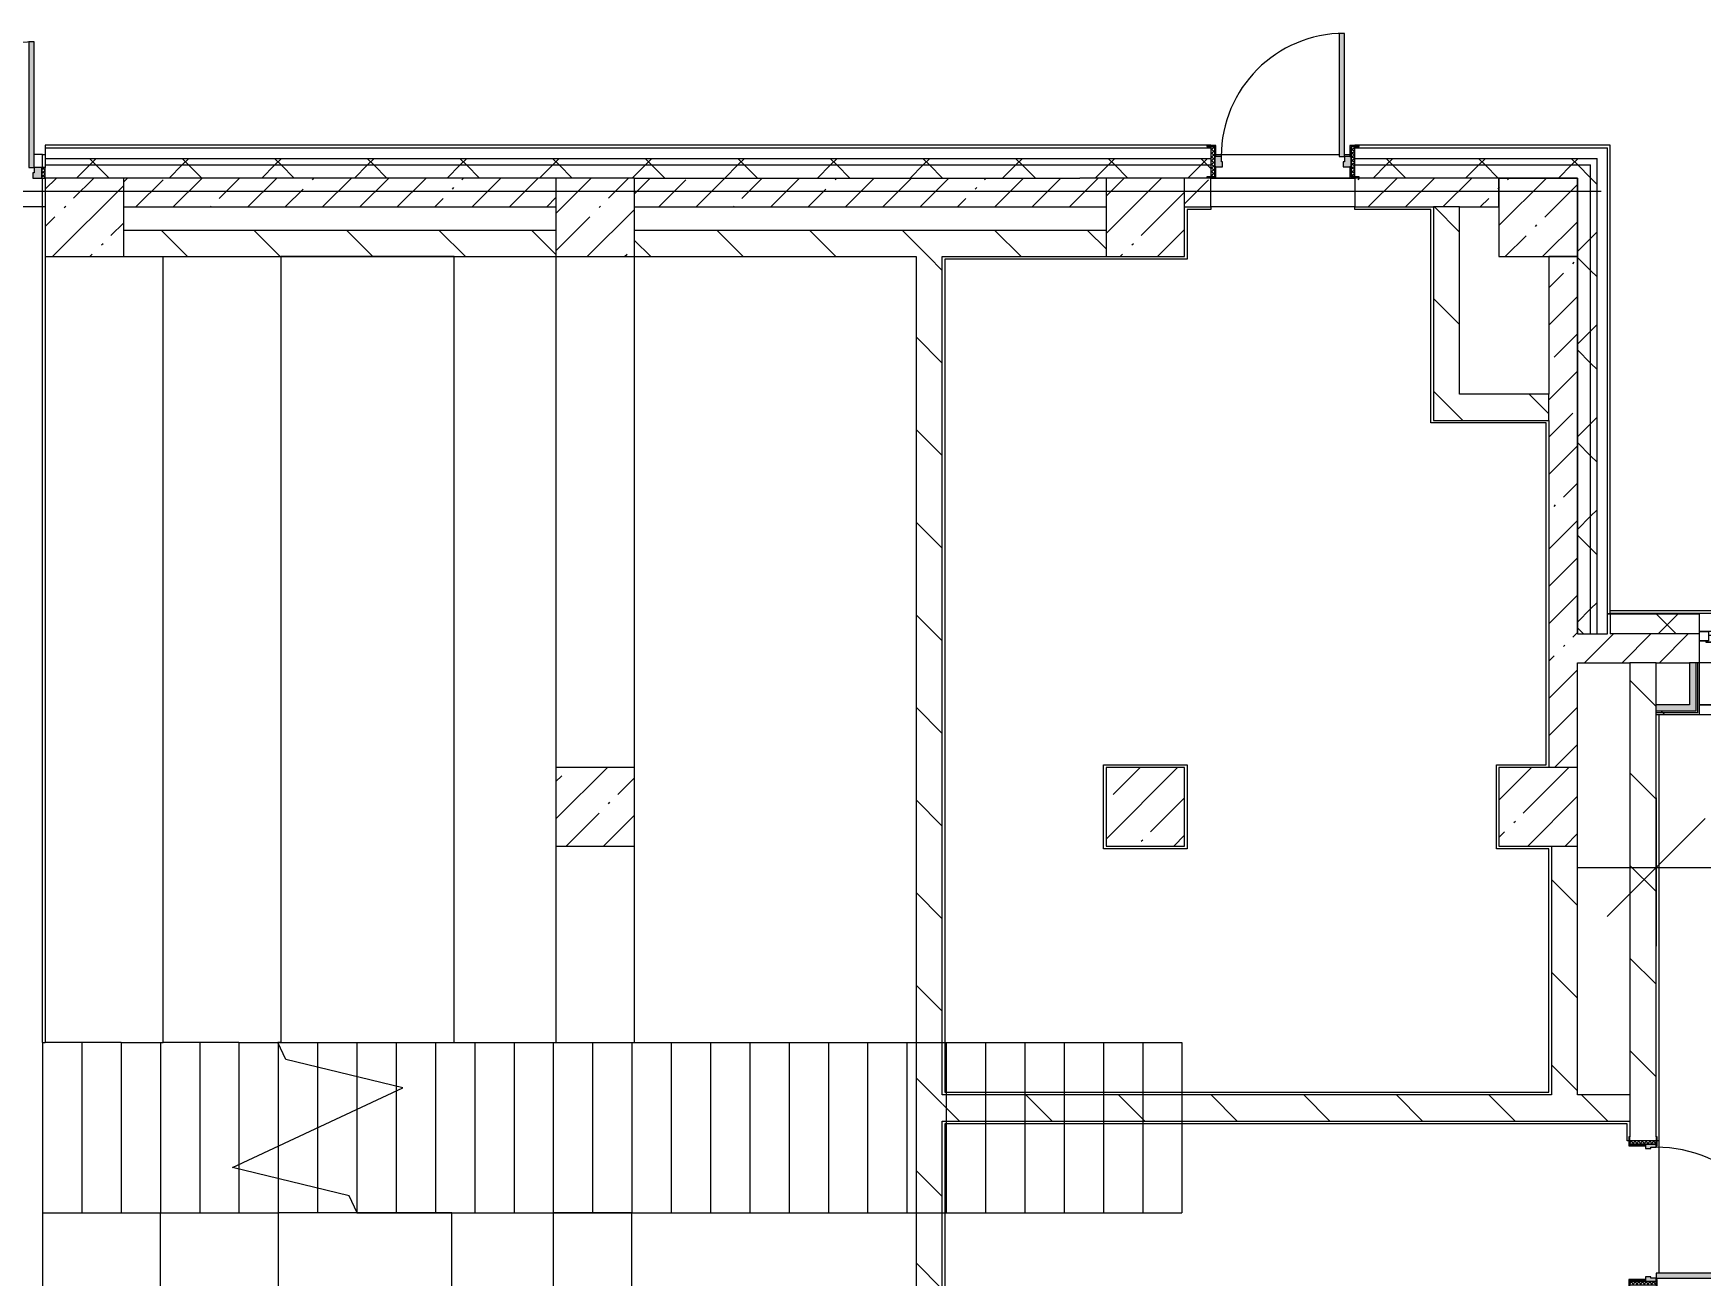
# Model space of a CAD drawing. Header units: millimetres. Extents: x -7229 to 196340, y -8553 to 29000.
# Drawn here: x 21820 to 34550, y 18720 to 28205 of the extents above; entities that cross this region are included whole.
import ezdxf

# ---------------------------------------------------------------- set-up
doc = ezdxf.new("R2010")
doc.units = ezdxf.units.MM
for name, color, linetype, lineweight in [('A-ANNO-DIMS', 7, 'Continuous', 9), ('A-ANNO-DIMS-500', 7, 'Continuous', 9), ('A-GLAZ', 7, 'Continuous', 5), ('A-WALL', 7, 'Continuous', 5), ('A-WALL-1', 7, 'Continuous', 9), ('I-WALL', 7, 'Continuous', 5), ('S-COLS', 7, 'Continuous', 5), ('S-STRS', 7, 'Continuous', 5), ('S-STRS-MBND', 7, 'Continuous', 5), ('Оси', 7, 'Continuous', 9)]:
    doc.layers.add(name, color=color, linetype=linetype, lineweight=lineweight)
for name, color, linetype, lineweight, true_color in [('A-DOOR-3', 7, 'Continuous', 5, 0xe2e2e2), ('A-DOOR-4', 7, 'Continuous', 5, 0xaaaaaa), ('A-DOOR-FRAM-2', 7, 'Continuous', 5, 0xe2e2e2), ('A-DOOR-FRAM-3', 7, 'Continuous', 5, 0xaaaaaa), ('A-FLOR-2', 7, 'Continuous', 5, 0xaaaaaa), ('I-WALL-1', 7, 'Continuous', 5, 0xe7e7e7)]:
    doc.layers.add(name, color=color, linetype=linetype, lineweight=lineweight, true_color=true_color)
doc.styles.add('ISOCPEUR', font='isocpeur.ttf', dxfattribs={"width": 0.9, "height": 1000})
doc.dimstyles.new('ISO-2_0_0_9К_Средний_округл2', dxfattribs={"dimscale": 304.8, "dimtxt": 995.981176, "dimasz": 2.46063, "dimexe": 1.968504, "dimexo": 0, "dimgap": 0, "dimtad": 1, "dimdec": 0, "dimrnd": 10, "dimzin": 0, "dimdsep": 46, "dimtxsty": 'ISOCPEUR', "dimblk1": 'OBLIQUE', "dimblk2": 'OBLIQUE', "dimsah": 1, "dimcen": 0.09, "dimdle": 1.968504, "dimazin": 0, "dimtfac": 1, "dimtdec": 4, "dimtix": 1, "dimtmove": 0, "dimatfit": 3, "dimfxl": 1, "dimtvp": 1, "dimtolj": 1, "dimtzin": 0, "dimarcsym": 2})
pattern_1 = [(45, (0, 0), (-285.123, 285.123), []), (45, (285.12, 0), (-285.123, 285.123), [504.031, -100.806, 16.764, -84.042])]
pattern_2 = [(135, (0, 0), (-353.5534, -353.5534), [])]
pattern_3 = [(45, (0, 0), (-353.5534, 353.5534), []), (135, (0, 0), (-353.5534, -353.5534), [])]
pattern_4 = [(45, (0, 0), (-530.33, 530.33), []), (135, (0, 0), (-530.33, -530.33), [])]

# ---------------------------------------------------------------- blocks, each defined once
blk = doc.blocks.new('BSC_Колонна _Прямоугольная - 600х600-V19-1_2_3_птичка зашивка')
at = {"layer": 'S-COLS'}
h = blk.add_hatch(dxfattribs=at)
h.set_pattern_fill('FP_26', color=256, style=0, pattern_type=2)
h.set_pattern_definition([(45, (-26110, -26800), (-285.123, 285.123), []), (45, (-25824.88, -26800), (-285.123, 285.123), [504.031, -100.806, 16.764, -84.042])])
h.paths.add_polyline_path([(257, -300), (300, -300), (300, 300), (-300, 300), (-300, -300)])
for p, q in [((300, 300), (-300, 300)), ((-300, 300), (-300, -300)), ((300, -300), (300, 300)), ((-300, -300), (300, -300))]:
    blk.add_line(p, q, dxfattribs=at)
blk = doc.blocks.new('BSC_Колонна _Прямоугольная - 600х600-V50-1_2_3_птичка зашивка')
at = {"layer": 'S-COLS'}
h = blk.add_hatch(dxfattribs=at)
h.set_pattern_fill('FP_63', color=256, style=0, pattern_type=2)
h.set_pattern_definition([(45, (-30310, -26800), (-285.123, 285.123), []), (45, (-30024.88, -26800), (-285.123, 285.123), [504.031, -100.806, 16.764, -84.042])])
h.paths.add_polyline_path([(300, -300), (300, 300), (-300, 300), (-300, -300)])
for p, q in [((300, 300), (-300, 300)), ((-300, 300), (-300, -300)), ((300, -300), (300, 300)), ((-300, -300), (300, -300))]:
    blk.add_line(p, q, dxfattribs=at)
blk = doc.blocks.new('BSC_Колонна _Прямоугольная - 600х600-V74-1_2_3_птичка зашивка')
at = {"layer": 'S-COLS'}
h = blk.add_hatch(dxfattribs=at)
h.set_pattern_fill('FP_74', color=256, style=0, pattern_type=2)
h.set_pattern_definition([(45, (-22210, -26800), (-285.123, 285.123), []), (45, (-21924.88, -26800), (-285.123, 285.123), [504.031, -100.806, 16.764, -84.042])])
h.paths.add_polyline_path([(-300, -300), (300, -300), (300, 300), (-300, 300), (-300, -145)])
for p, q in [((300, 300), (-300, 300)), ((-300, 300), (-300, -300)), ((300, -300), (300, 300)), ((-300, -300), (300, -300))]:
    blk.add_line(p, q, dxfattribs=at)
blk = doc.blocks.new('120_Окно_СКБ_2Ст - 120_Окно_СКБ_2Ст 3100х2500 _мал_створка слева_-V84-1_2_3_птичка зашивка')
at = {"layer": 'A-GLAZ'}
for p, q in [((-1550, -127), (-1550, -57)), ((-1550, -57), (-1480, -57)), ((1550, -57), (-1550, -57)), ((-1480, -127), (-1550, -127)), ((-1550, -127), (-1500, -127)), ((-1480, -127), (-1500, -127)), ((-1500, -127), (-1500, -137)), ((-1480, -57), (-1480, -127)), ((650, -87), (-1480, -87)), ((-1480, -87), (-1480, -127)), ((-1430, -137), (-1430, -87)), ((-1430, -107), (600, -107)), ((600, -117), (-1430, -117)), ((600, -137), (600, -87)), ((650, -127), (650, -57)), ((650, -57), (720, -57)), ((650, -127), (650, -87)), ((720, -127), (650, -127)), ((670, -127), (650, -127)), ((670, -127), (700, -127)), ((670, -137), (670, -127)), ((720, -127), (700, -127)), ((700, -127), (700, -137)), ((720, -57), (720, -127)), ((1480, -87), (720, -87)), ((720, -87), (720, -127)), ((770, -137), (770, -87)), ((770, -107), (1430, -107)), ((1430, -117), (770, -117)), ((1430, -137), (1430, -87)), ((1480, -127), (1480, -57)), ((1480, -57), (1550, -57)), ((1480, -127), (1480, -87)), ((1550, -127), (1480, -127)), ((1500, -127), (1480, -127)), ((1500, -127), (1550, -127)), ((1500, -137), (1500, -127)), ((1550, -57), (1550, -127)), ((-1500, -137), (670, -137)), ((670, -137), (-1500, -137)), ((700, -137), (1500, -137)), ((1500, -137), (700, -137))]:
    blk.add_line(p, q, dxfattribs=at)
blk = doc.blocks.new('110_Дверь_СКБ_1Ст_Внутренняя1 - Д-4к_п__1100x2100h_Артистические EI30-23988509-1_2_3_птичка зашивка')
at = {"layer": 'A-DOOR-3'}
h = blk.add_hatch(color=256, dxfattribs=at)
h.paths.add_polyline_path([(537.5, 100), (512.5, 100), (512.5, 60), (502.5, 60), (502.5, 20), (537.5, 20)])
h.paths.add_polyline_path([(-477.5, 60), (-487.5, 60), (-487.5, 100), (-512.5, 100), (-512.5, 20), (-477.5, 20), (-477.5, 44)])
at = {"layer": 'A-DOOR-4'}
h = blk.add_hatch(dxfattribs=at)
h.set_pattern_fill('FP_59', color=256, style=0, pattern_type=2)
h.set_pattern_definition([(135, (1751.41, 164.685), (-14.14214, -14.14214), []), (225, (1751.41, 164.685), (14.14214, -14.14214), [])])
h.paths.add_polyline_path([(562.5, 100), (537.5, 100), (537.5, -100), (562.5, -100)])
at = {"layer": 'A-DOOR-FRAM-2'}
for points in [[(512.5, 100), (512.5, 1100), (472.5, 1100), (472.5, 100)], [(-497.5, 100), (-497.5, 108), (-567.5, 108), (-567.5, 100), (-512.5, 100)], [(-497.5, 20), (-512.5, 20), (-512.5, -100), (-497.5, -100), (-497.5, -72.6)], [(592.5, 108), (522.5, 108), (522.5, 100), (592.5, 100)], [(537.5, 20), (522.5, 20), (522.5, -100), (537.5, -100)], [(-497.5, -108), (-497.5, -100), (-567.5, -100), (-567.5, -108), (-512.5, -108)], [(592.5, -108), (592.5, -100), (522.5, -100), (522.5, -108), (562.5, -108)]]:
    blk.add_hatch(color=256, dxfattribs=at).paths.add_polyline_path(points)
at = {"layer": 'A-DOOR-FRAM-3'}
h = blk.add_hatch(dxfattribs=at)
h.set_pattern_fill('FP_60', color=256, style=0, pattern_type=2)
h.set_pattern_definition([(45, (-371.384, 164.685), (-14.1421, 14.1421), []), (135, (-371.384, 164.685), (-14.1421, -14.1421), [])])
h.paths.add_polyline_path([(-512.5, -100), (-512.5, 100), (-537.5, 100), (-537.5, -100)])
at = {"layer": 'A-DOOR-4'}
for p, q in [((512.5, 1100), (472.5, 1100)), ((472.5, 1100), (472.5, 100)), ((512.5, 100), (512.5, 1100)), ((472.5, 100), (512.5, 100))]:
    blk.add_line(p, q, dxfattribs=at)
blk.add_arc((512.5, 100), 1000, 90, 180, dxfattribs=at)
at = {"layer": 'A-DOOR-FRAM-3'}
for p, q in [((-497.5, 108), (-567.5, 108)), ((-567.5, 108), (-567.5, 100)), ((-567.5, 100), (-497.5, 100)), ((-512.5, 100), (-537.5, 100)), ((-537.5, 100), (-537.5, -100)), ((-487.5, 100), (-512.5, 100)), ((-512.5, 100), (-512.5, 20)), ((-512.5, -100), (-512.5, 100)), ((-497.5, 100), (-512.5, 100)), ((-512.5, 100), (-512.5, 99)), ((-512.5, 99), (-497.5, 99)), ((-512.5, 20), (-477.5, 20)), ((-497.5, 20), (-512.5, 20)), ((-512.5, 20), (-512.5, -100)), ((-497.5, 100), (-497.5, 108)), ((-497.5, 99), (-497.5, 100)), ((-497.5, -100), (-497.5, 20)), ((-487.5, 60), (-487.5, 100)), ((-477.5, 60), (-487.5, 60)), ((-477.5, 20), (-477.5, 60)), ((512.5, 60), (502.5, 60)), ((502.5, 60), (502.5, 20)), ((502.5, 20), (537.5, 20)), ((512.5, 100), (512.5, 60)), ((537.5, 100), (512.5, 100)), ((592.5, 108), (522.5, 108)), ((522.5, 108), (522.5, 100)), ((537.5, 100), (522.5, 100)), ((522.5, 100), (522.5, 99)), ((522.5, 100), (592.5, 100)), ((522.5, 99), (537.5, 99)), ((537.5, 20), (522.5, 20)), ((522.5, 20), (522.5, -100)), ((537.5, 20), (537.5, 100)), ((562.5, 100), (537.5, 100)), ((537.5, 100), (537.5, -100)), ((537.5, 99), (537.5, 100)), ((537.5, -100), (537.5, 20)), ((562.5, -100), (562.5, 100)), ((592.5, 100), (592.5, 108)), ((-497.5, -100), (-567.5, -100)), ((-567.5, -100), (-567.5, -108)), ((-567.5, -108), (-497.5, -108)), ((-537.5, -100), (-512.5, -100)), ((-512.5, -100), (-497.5, -100)), ((-497.5, -108), (-497.5, -100)), ((522.5, -100), (537.5, -100)), ((592.5, -100), (522.5, -100)), ((522.5, -100), (522.5, -108)), ((522.5, -108), (592.5, -108)), ((537.5, -100), (562.5, -100)), ((592.5, -108), (592.5, -100))]:
    blk.add_line(p, q, dxfattribs=at)
blk = doc.blocks.new('Перекрытия 3 - Перекрытия 4-20977624-1_2_3_птичка зашивка')
at = {"layer": 'S-STRS'}
for p, q in [((21910, 26500), (21910, 20500)), ((22810, 20500), (22810, 26500)), ((25034, 26500), (23710, 26500)), ((23710, 26500), (23710, 20500)), ((25034, 20500), (25034, 26500)), ((25810, 26500), (25810, 22600)), ((26410, 22600), (26410, 26500)), ((25810, 22000), (25810, 20500)), ((26410, 20500), (26410, 22000)), ((22490, 20500), (21910, 20500)), ((23390, 20500), (22810, 20500)), ((23710, 20500), (23687, 20500)), ((23710, 20500), (25034, 20500)), ((25810, 20500), (26410, 20500))]:
    blk.add_line(p, q, dxfattribs=at)
blk = doc.blocks.new('110_Дверь_СКБ_1Ст_Наружная - ДН-2д_л__ Дверь из подвала ЛК _900 мм в свету_ 3300 фрамуга метал-22954314-1_2_3_птичка зашивка')
at = {"layer": 'A-DOOR-3'}
h = blk.add_hatch(color=256, dxfattribs=at)
h.paths.add_polyline_path([(-492, 30), (-492, 113), (-562, 113), (-562, 105), (-500, 105), (-500, 30)])
h.paths.add_polyline_path([(540, 30), (540, 105), (601, 105), (601, 113), (532, 113), (532, 30)])
h = blk.add_hatch(color=256, dxfattribs=at)
h.paths.add_polyline_path([(540, -50), (540, 30), (489, 30), (489, -10), (480, -10), (480, -50), (489, -50)])
h.paths.add_polyline_path([(-450, -50), (-440, -50), (-440, -10), (-450, -10), (-450, 30), (-500, 30), (-500, -50)])
h = blk.add_hatch(color=256, dxfattribs=at)
h.paths.add_polyline_path([(-562, -133), (-492, -133), (-492, -50), (-500, -50), (-500, -125), (-562, -125)])
h.paths.add_polyline_path([(601, -133), (601, -125), (540, -125), (540, -50), (532, -50), (532, -133), (570, -133)])
at = {"layer": 'A-DOOR-4'}
h = blk.add_hatch(dxfattribs=at)
h.set_pattern_fill('FP_90', color=256, style=0, pattern_type=2)
h.set_pattern_definition([(135, (1756.41, 179.685), (-14.14214, -14.14214), []), (225, (1756.41, 179.685), (14.14214, -14.14214), [])])
h.paths.add_polyline_path([(570, -125), (570, 105), (540, 105), (540, -125)])
at = {"layer": 'A-DOOR-FRAM-2'}
blk.add_hatch(color=256, dxfattribs=at).paths.add_polyline_path([(450, 30), (489, 30), (489, 970), (450, 970), (450, 45)])
at = {"layer": 'A-DOOR-FRAM-3'}
h = blk.add_hatch(dxfattribs=at)
h.set_pattern_fill('FP_91', color=256, style=0, pattern_type=2)
h.set_pattern_definition([(45, (-366.384, 179.685), (-14.1421, 14.1421), []), (135, (-366.384, 179.685), (-14.1421, -14.1421), [])])
h.paths.add_polyline_path([(-530, -125), (-500, -120), (-500, 105), (-530, 105), (-530, -119)])
at = {"layer": 'A-DOOR-4'}
for p, q in [((489, 970), (450, 970)), ((450, 970), (450, 30)), ((489, 30), (489, 970)), ((-492, 113), (-562, 113)), ((-562, 113), (-562, 105)), ((-562, 105), (-500, 105)), ((-500, 105), (-500, 30)), ((-500, 30), (-492, 30)), ((-492, 30), (-492, 113)), ((450, 30), (489, 30)), ((601, 113), (532, 113)), ((532, 113), (532, 30)), ((532, 30), (540, 30)), ((540, 30), (540, 105)), ((540, 105), (601, 105)), ((601, 105), (601, 113)), ((-562, -125), (-562, -133)), ((-500, -125), (-562, -125)), ((-492, -50), (-500, -50)), ((-500, -50), (-500, -125)), ((-492, -133), (-492, -50)), ((540, -50), (532, -50)), ((532, -50), (532, -133)), ((540, -125), (540, -50)), ((601, -125), (540, -125)), ((601, -133), (601, -125)), ((-562, -133), (-492, -133)), ((532, -133), (601, -133))]:
    blk.add_line(p, q, dxfattribs=at)
blk.add_arc((489, 30), 940, 90, 180, dxfattribs=at)
at = {"layer": 'A-DOOR-FRAM-3'}
for p, q in [((-500, 105), (-530, 105)), ((-530, 105), (-530, -125)), ((-500, -125), (-500, 105)), ((-450, 30), (-500, 30)), ((-500, 30), (-500, -50)), ((-450, -10), (-450, 30)), ((489, 30), (489, -10)), ((540, 30), (489, 30)), ((570, 105), (540, 105)), ((540, 105), (540, -125)), ((540, -50), (540, 30)), ((570, -125), (570, 105)), ((-530, -125), (-500, -125)), ((-500, -50), (-440, -50)), ((-440, -10), (-450, -10)), ((-440, -50), (-440, -10)), ((489, -10), (480, -10)), ((480, -10), (480, -50)), ((480, -50), (540, -50)), ((540, -125), (570, -125))]:
    blk.add_line(p, q, dxfattribs=at)
blk = doc.blocks.new('BSC_Колонна _Прямоугольная - 600х600-V93-1_2_3_птичка зашивка')
at = {"layer": 'S-COLS'}
h = blk.add_hatch(dxfattribs=at)
h.set_pattern_fill('FP_92', color=256, style=0, pattern_type=2)
h.set_pattern_definition([(45, (-33310, -22300), (-285.123, 285.123), []), (45, (-33024.88, -22300), (-285.123, 285.123), [504.031, -100.806, 16.764, -84.042])])
h.paths.add_polyline_path([(300, -300), (300, 300), (-300, 300), (-300, -300), (272, -300)])
for p, q in [((300, 300), (-300, 300)), ((-300, 300), (-300, -300)), ((300, -300), (300, 300)), ((-300, -300), (300, -300))]:
    blk.add_line(p, q, dxfattribs=at)
blk = doc.blocks.new('BSC_Колонна _Прямоугольная - 600х600-24272014-1_2_3_птичка зашивка')
at = {"layer": 'S-COLS'}
h = blk.add_hatch(dxfattribs=at)
h.set_pattern_fill('FP_104', color=256, style=0, pattern_type=2)
h.set_pattern_definition([(45, (-26110, -22300), (-285.123, 285.123), []), (45, (-25824.88, -22300), (-285.123, 285.123), [504.031, -100.806, 16.764, -84.042])])
h.paths.add_polyline_path([(-150, -300), (300, -300), (300, 300), (-300, 300), (-300, -300)])
for p, q in [((300, 300), (-300, 300)), ((-300, 300), (-300, -300)), ((300, -300), (300, 300)), ((-300, -300), (300, -300))]:
    blk.add_line(p, q, dxfattribs=at)
blk = doc.blocks.new('BSC_Колонна _Прямоугольная - 600х600-V132-1_2_3_птичка зашивка')
at = {"layer": 'S-COLS'}
h = blk.add_hatch(dxfattribs=at)
h.set_pattern_fill('FP_131', color=256, style=0, pattern_type=2)
h.set_pattern_definition([(45, (-30310, -22300), (-285.123, 285.123), []), (45, (-30024.88, -22300), (-285.123, 285.123), [504.031, -100.806, 16.764, -84.042])])
h.paths.add_polyline_path([(-300, -300), (300, -300), (300, 300), (-300, 300), (-300, -289)])
for p, q in [((300, 300), (-300, 300)), ((-300, 300), (-300, -300)), ((300, -300), (300, 300)), ((-300, -300), (300, -300))]:
    blk.add_line(p, q, dxfattribs=at)
blk = doc.blocks.new('110_Дверь_СКБ_2Ст_Наружная - ДН-1_л_ Двухстворчатая 1450 х3300 _h_ в свету с верхним остеклением-23567691-1_2_3_птичка зашивка')
at = {"layer": 'A-DOOR-3'}
for points in [[(784.5, -45), (784.5, 915), (744.5, 915), (744.5, -45)], [(-705.5, -45), (-705.5, 525), (-745.5, 525), (-745.5, -45)]]:
    blk.add_hatch(color=256, dxfattribs=at).paths.add_polyline_path(points)
h = blk.add_hatch(color=256, dxfattribs=at)
h.paths.add_polyline_path([(784.5, -125), (844.5, -125), (844.5, -45), (784.5, -45), (784.5, -85), (774.5, -85), (774.5, -125)])
h.paths.add_polyline_path([(-735.5, -125), (-735.5, -85), (-745.5, -85), (-745.5, -45), (-805.5, -45), (-805.5, -125), (-745.5, -125)])
at = {"layer": 'A-DOOR-4'}
h = blk.add_hatch(dxfattribs=at)
h.set_pattern_fill('FP_133', color=256, style=0, pattern_type=2)
h.set_pattern_definition([(135, (1501.41, 189.685), (-14.14214, -14.14214), []), (225, (1501.41, 189.685), (14.14214, -14.14214), [])])
h.paths.add_polyline_path([(844.5, -125), (869.5, -125), (869.5, -45), (844.5, -45), (844.5, -85)])
at = {"layer": 'A-DOOR-FRAM-3'}
h = blk.add_hatch(dxfattribs=at)
h.set_pattern_fill('FP_134', color=256, style=0, pattern_type=2)
h.set_pattern_definition([(45, (-621.384, 189.685), (-14.1421, 14.1421), []), (135, (-621.384, 189.685), (-14.1421, -14.1421), [])])
h.paths.add_polyline_path([(-805.5, -125), (-810.5, -45), (-830.5, -50.7), (-830.5, -125), (-810.5, -125)])
at = {"layer": 'A-DOOR-4'}
for p, q in [((784.5, 915), (744.5, 915)), ((744.5, 915), (744.5, -45)), ((784.5, -45), (784.5, 915)), ((-745.5, 525), (-745.5, -45)), ((-705.5, 525), (-745.5, 525)), ((-705.5, -45), (-705.5, 525)), ((-745.5, -45), (-705.5, -45)), ((744.5, -45), (784.5, -45))]:
    blk.add_line(p, q, dxfattribs=at)
for centre, radius, start, end in [((784.5, -45), 960, 90, 180), ((-745.5, -45), 570, 0, 90)]:
    blk.add_arc(centre, radius, start, end, dxfattribs=at)
at = {"layer": 'A-DOOR-FRAM-3'}
for p, q in [((-805.5, -45), (-830.5, -45)), ((-830.5, -45), (-830.5, -125)), ((-830.5, -125), (-805.5, -125)), ((-745.5, -45), (-805.5, -45)), ((-805.5, -45), (-805.5, -125)), ((-805.5, -125), (-805.5, -45)), ((-805.5, -125), (-735.5, -125)), ((-745.5, -85), (-745.5, -45)), ((-735.5, -85), (-745.5, -85)), ((-735.5, -125), (-735.5, -85)), ((784.5, -85), (774.5, -85)), ((774.5, -85), (774.5, -125)), ((774.5, -125), (844.5, -125)), ((784.5, -45), (784.5, -85)), ((844.5, -45), (784.5, -45)), ((844.5, -125), (844.5, -45)), ((869.5, -45), (844.5, -45)), ((844.5, -45), (844.5, -125)), ((844.5, -125), (869.5, -125)), ((869.5, -125), (869.5, -45))]:
    blk.add_line(p, q, dxfattribs=at)
blk = doc.blocks.new('Перекрытия 2 - Перекрытия 4-32990152-1_2_3_птичка зашивка')
at = {"layer": 'S-STRS'}
for p, q in [((21910, 19180), (22510, 19180)), ((21910, 19180), (21910, 15200)), ((22810, 19180), (23410, 19180)), ((22810, 15200), (22810, 19180)), ((25034, 19180), (23710, 19180)), ((23710, 19180), (23710, 15200)), ((25034, 15200), (25034, 19180)), ((26410, 19180), (25810, 19180)), ((25810, 19180), (25810, 15200)), ((26410, 18430), (26410, 19180)), ((26410, 15200), (26410, 17830)), ((22810, 15200), (21910, 15200)), ((23710, 15200), (22810, 15200)), ((23710, 15200), (25034, 15200)), ((25810, 15200), (26410, 15200))]:
    blk.add_line(p, q, dxfattribs=at)
blk = doc.blocks.new('Зашивка приборов отопления11 - Зашивка приборов отопления-33278624-1_2_3_птичка зашивка')
at = {"layer": 'A-WALL'}
for p, q in [((37640, 23400), (34540, 23400)), ((34540, 23079), (37640, 23079)), ((37640, 23079), (34540, 23079)), ((34540, 23004), (37640, 23004))]:
    blk.add_line(p, q, dxfattribs=at)
blk = doc.blocks.new('BSC_Колонна _Прямоугольная - 600х600-V156-1_2_3_птичка зашивка')
at = {"layer": 'S-COLS'}
for p, q in [((300, 300), (-300, 300)), ((-300, 300), (-300, -300)), ((300, -300), (300, 300)), ((-300, -300), (300, -300))]:
    blk.add_line(p, q, dxfattribs=at)
blk = doc.blocks.new('DIMBLOCK1-1_2_3_птичка зашивка')
at = {"layer": 'A-ANNO-DIMS-500'}
for p, q in [((34210, 22367), (34210, 21236)), ((34210, 21836), (34210, 22367)), ((38270, 22367), (38270, 21236)), ((38270, 21836), (38270, 22367)), ((33610, 21836), (38870, 21836))]:
    blk.add_line(p, q, dxfattribs=at)
at = {"layer": 'A-ANNO-DIMS-500', "lineweight": 20}
for p, q in [((34210, 21836), (34585, 22211)), ((38270, 21836), (38645, 22211)), ((34210, 21836), (33835, 21461)), ((38270, 21836), (37895, 21461))]:
    blk.add_line(p, q, dxfattribs=at)
at = {"layer": 'A-ANNO-DIMS-500', "color": 0, "insert": (34928, 23143), "char_height": 1000, "width": 3148.83, "attachment_point": 1, "line_spacing_factor": 1.149209, "style": 'ISOCPEUR'}
blk.add_mtext('4060', dxfattribs=at)
blk = doc.blocks.new('_Oblique')
at = {"color": 0, "linetype": 'ByBlock', "lineweight": -2}
blk.add_line((-0.5, -0.5), (0.5, 0.5), dxfattribs=at)

msp = doc.modelspace()

# ---------------------------------------------------------------- hatches: boundary and pattern name
at = {"layer": 'A-WALL'}
h = msp.add_hatch(dxfattribs=at)
h.set_pattern_fill('FP_21', color=256, style=0, pattern_type=2)
h.set_pattern_definition(pattern_3)
h.paths.add_polyline_path([(33760, 27200), (33760, 27250), (31910, 27250), (31910, 27200), (33720.5, 27200)])
h.paths.add_polyline_path([(20052.9, 27200), (20210, 27200), (20210, 27250), (19610.3, 27250), (19610.3, 27200)])
h.paths.add_polyline_path([(21910, 27200), (30810, 27200), (30810, 27250), (21910, 27250), (21910, 27210)])
h.paths.add_polyline_path([(18710.3, 27200), (18710.3, 27250), (17810.3, 27250), (17810.3, 27200), (18249, 27200)])
h.paths.add_polyline_path([(16010.3, 27200), (16910.3, 27200), (16910.3, 27250), (16010.3, 27250), (16010.3, 27210)])
h.paths.add_polyline_path([(13730, 27200), (15110.3, 27202.5), (15110.3, 27250), (13730, 27250)])
h = msp.add_hatch(dxfattribs=at)
h.set_pattern_fill('FP_21', color=256, style=0, pattern_type=2)
h.set_pattern_definition(pattern_3)
h.paths.add_polyline_path([(28560, 27100), (30778, 27102), (30778, 27110), (30810, 27115.5), (30810, 27200), (21910, 27200), (21910, 27100), (28170.6, 27100)])
h.paths.add_polyline_path([(16010.3, 27100), (16910.3, 27100), (16910.3, 27200), (16010.3, 27197.6)])
h.paths.add_polyline_path([(15110.3, 27100), (15110.3, 27200), (13730, 27200), (13730, 27100), (14760, 27100)])
h.paths.add_polyline_path([(33582.3, 27100), (33710, 27100), (33710, 27200), (31910, 27200), (31910, 27110), (31942, 27109.2), (31942, 27102), (33390, 27100)])
h.paths.add_polyline_path([(18110.3, 27100), (18710.3, 27100), (18710.3, 27200), (17810.3, 27200), (17810.3, 27100)])
h.paths.add_polyline_path([(20052.9, 27100), (20210, 27100), (20210, 27200), (19610.3, 27200), (19610.3, 27100)])
h = msp.add_hatch(dxfattribs=at)
h.set_pattern_fill('FP_21', color=256, style=0, pattern_type=2)
h.set_pattern_definition(pattern_3)
h.paths.add_polyline_path([(33710, 23620), (33760, 23620), (33760, 27200), (33710, 27199.5), (33710, 23635.6)])
h = msp.add_hatch(dxfattribs=at)
h.set_pattern_fill('FP_21', color=256, style=0, pattern_type=2)
h.set_pattern_definition(pattern_3)
h.paths.add_polyline_path([(33610.3, 23620), (33710, 23620), (33710, 27100), (33610, 27100), (33610, 23620)])
h = msp.add_hatch(dxfattribs=at)
h.set_pattern_fill('FP_21', color=256, style=0, pattern_type=2)
h.set_pattern_definition(pattern_3)
h.paths.add_polyline_path([(33860, 23620), (34540, 23620), (34540, 23769.7), (33860, 23769.7), (33860, 23628.5)])
h.paths.add_polyline_path([(38490, 23620), (38490, 23769.7), (37640, 23769.7), (37640, 23620), (38482.7, 23620)])
at = {"layer": 'I-WALL'}
h = msp.add_hatch(dxfattribs=at)
h.set_pattern_fill('FP_1', color=256, style=0, pattern_type=2)
h.set_pattern_definition(pattern_1)
h.paths.add_polyline_path([(24562.7, 26880), (25810, 26880), (25810, 27100), (22510, 27100), (22510, 26880)])
h = msp.add_hatch(dxfattribs=at)
h.set_pattern_fill('FP_1', color=256, style=0, pattern_type=2)
h.set_pattern_definition(pattern_1)
h.paths.add_polyline_path([(26410, 26880), (29810, 26880), (29810, 27100), (26410, 27100), (26410, 26900)])
h = msp.add_hatch(dxfattribs=at)
h.set_pattern_fill('FP_1', color=256, style=0, pattern_type=2)
h.set_pattern_definition(pattern_1)
h.paths.add_polyline_path([(31977.4, 26880), (33010, 26880), (33010, 27100), (31910, 27100), (31910, 26880)])
h.paths.add_polyline_path([(30010, 26880), (30010, 27100), (29810, 27100), (29810, 26880), (29974.5, 26880)])
h.paths.add_polyline_path([(30610, 26880), (30810, 26880), (30810, 27100), (30610, 27095.1), (30610, 26900)])
h = msp.add_hatch(dxfattribs=at)
h.set_pattern_fill('FP_31', color=256, style=0, pattern_type=2)
h.set_pattern_definition(pattern_2)
h.paths.add_polyline_path([(32709.5, 25450), (32709.5, 26880), (32509.5, 26880), (32509.5, 25450)])
h = msp.add_hatch(dxfattribs=at)
h.set_pattern_fill('FP_31', color=256, style=0, pattern_type=2)
h.set_pattern_definition(pattern_2)
h.paths.add_polyline_path([(22510, 26500), (25810, 26500), (25810, 26700), (22510, 26700), (22510, 26654.9)])
h = msp.add_hatch(dxfattribs=at)
h.set_pattern_fill('FP_31', color=256, style=0, pattern_type=2)
h.set_pattern_definition(pattern_2)
h.paths.add_polyline_path([(28170.6, 26500), (30010, 26500), (30010, 26700), (26410, 26700), (26410, 26500)])
h = msp.add_hatch(dxfattribs=at)
h.set_pattern_fill('FP_31', color=256, style=0, pattern_type=2)
h.set_pattern_definition(pattern_2)
h.paths.add_polyline_path([(28560, 15200), (28760, 15200), (28760, 26500), (28560, 26500), (28560, 15220)])
h = msp.add_hatch(dxfattribs=at)
h.set_pattern_fill('FP_1', color=256, style=0, pattern_type=2)
h.set_pattern_definition(pattern_1)
h.paths.add_polyline_path([(33610, 22600), (33610, 26500), (33390, 26500), (33390, 22600), (33582.3, 22600)])
h = msp.add_hatch(dxfattribs=at)
h.set_pattern_fill('FP_31', color=256, style=0, pattern_type=2)
h.set_pattern_definition(pattern_2)
h.paths.add_polyline_path([(32709.5, 25250), (33390, 25250), (33390, 25450), (32509.5, 25450), (32509.5, 25250)])
h = msp.add_hatch(dxfattribs=at)
h.set_pattern_fill('FP_1', color=256, style=0, pattern_type=2)
h.set_pattern_definition(pattern_1)
h.paths.add_polyline_path([(34465, 23400), (34540, 23400), (34540, 23620), (33610, 23619.7), (33610, 23400), (34210, 23400)])
h.paths.add_polyline_path([(38270, 23400), (38490, 23400), (38490, 23619.7), (38483, 23612.7)])
h.paths.add_polyline_path([(38270, 23400), (38482.7, 23620), (37640, 23619.7), (37640, 23400), (38092.2, 23400)])
h = msp.add_hatch(dxfattribs=at)
h.set_pattern_fill('FP_31', color=256, style=0, pattern_type=2)
h.set_pattern_definition(pattern_2)
h.paths.add_polyline_path([(34010, 17850), (34210, 17850), (34210, 18650), (34010, 18650), (34010, 18250)])
h.paths.add_polyline_path([(34010, 19750), (34210, 19750), (34210, 23400), (34010, 23400), (34010, 19775.6)])
h = msp.add_hatch(dxfattribs=at)
h.set_pattern_fill('FP_137', color=256, style=0, pattern_type=2)
h.set_pattern_definition(pattern_4)
h.paths.add_polyline_path([(34515, 23016.5), (34527.5, 23016.5), (34527.5, 23029), (34210, 23029), (34210, 23016.5), (34465, 23016.5)])
h = msp.add_hatch(dxfattribs=at)
h.set_pattern_fill('FP_137', color=256, style=0, pattern_type=2)
h.set_pattern_definition(pattern_4)
h.paths.add_polyline_path([(34515, 23004), (34540, 23004), (34540, 23016.5), (34210, 23016.5), (34210, 23004), (34465, 23004)])
h = msp.add_hatch(dxfattribs=at)
h.set_pattern_fill('FP_31', color=256, style=0, pattern_type=2)
h.set_pattern_definition(pattern_2)
h.paths.add_polyline_path([(33410, 20100), (33610, 20100), (33610, 22000), (33410, 22000), (33410, 20120)])
h = msp.add_hatch(dxfattribs=at)
h.set_pattern_fill('FP_31', color=256, style=0, pattern_type=2)
h.set_pattern_definition(pattern_2)
h.paths.add_polyline_path([(32261.6, 19900), (34010, 19900), (34010, 20100), (28760, 20100), (28762.8, 19900), (32196.2, 19900)])
at = {"layer": 'I-WALL-1'}
for points in [[(34515, 23079), (34515, 23400), (34465, 23400), (34465, 23079)], [(34465, 23029), (34515, 23029), (34515, 23079), (34210, 23079), (34210, 23029), (34230, 23029)]]:
    msp.add_hatch(color=256, dxfattribs=at).paths.add_polyline_path(points)
at = {"layer": 'S-COLS'}
h = msp.add_hatch(dxfattribs=at)
h.set_pattern_fill('FP_1', color=256, style=0, pattern_type=2)
h.set_pattern_definition(pattern_1)
h.paths.add_polyline_path([(33370, 26500), (33610, 26500), (33610, 27100), (33010, 27100), (33010, 26500)])

# ---------------------------------------------------------------- linework, layer by layer
at = {"layer": 'A-FLOR-2'}
for p, q in [((21890, 27280), (21825, 27280)), ((21890, 27180), (21890, 27280)), ((21890, 20500), (21890, 27100)), ((30810, 26880), (30810, 26860)), ((31910, 26860), (31910, 26880)), ((30810, 26860), (30630, 26860)), ((30630, 26860), (30630, 26480)), ((32489.5, 26860), (31910, 26860)), ((32489.5, 25230), (32489.5, 26860)), ((30630, 26480), (28780, 26480)), ((28780, 26480), (28780, 20120)), ((33370, 25230), (32489.5, 25230)), ((33370, 22620), (33370, 25230)), ((34230, 23004), (34230, 18740)), ((29990, 21980), (29990, 22620)), ((29990, 22620), (30630, 22620)), ((30630, 22620), (30630, 21980)), ((32990, 21980), (32990, 22620)), ((32990, 22620), (33370, 22620)), ((30630, 21980), (29990, 21980)), ((33390, 21980), (32990, 21980)), ((33390, 20120), (33390, 21980)), ((28780, 20120), (33390, 20120)), ((33990, 19880), (28780, 19880)), ((28780, 19880), (28780, 15220)), ((33990, 19750), (33990, 19880)), ((34002, 19750), (33990, 19750)), ((34230, 19750), (34218, 19750))]:
    msp.add_line(p, q, dxfattribs=at)
at = {"layer": 'A-WALL'}
for p, q in [((21890, 27280), (21910, 27280)), ((30810, 27350), (21910, 27350)), ((21910, 27350), (21910, 27180)), ((30848, 27280), (31790, 27280)), ((31830, 27280), (31872, 27280)), ((33860, 27350), (31910, 27350)), ((33860, 23777.7), (33860, 27350)), ((25810, 27100), (25810, 27100)), ((26410, 27100), (29810, 27100)), ((31910, 27100), (30810, 27100)), ((33010, 27100), (33610, 27100)), ((33610, 27100), (33610, 23620)), ((33859.9, 23799.7), (40125, 23799.7)), ((33860, 23777.7), (40010, 23777.7)), ((34540, 23620), (34540, 23777.7))]:
    msp.add_line(p, q, dxfattribs=at)
at = {"layer": 'A-WALL-1'}
for p, q in [((21910, 27330), (30810, 27330)), ((21910, 27250), (30810, 27250)), ((31910, 27330), (33840, 27330)), ((31910, 27250), (33760, 27250)), ((33760, 23620), (33760, 27250)), ((33840, 23620), (33840, 27330)), ((21910, 27200), (30810, 27200)), ((31910, 27200), (33710, 27200)), ((33710, 23620), (33710, 27200)), ((30010, 27100), (29810, 27100)), ((30810, 27100), (30610, 27100)), ((33010, 27100), (31910, 27100)), ((32709.5, 26880), (32509.5, 26880)), ((33390, 25250), (33390, 25450)), ((34540, 23772.7), (33840, 23772.7)), ((34540, 23769.7), (33840, 23769.7)), ((33860, 23777.7), (33860, 23772.7)), ((33860, 23769.7), (33860, 23620)), ((33610, 23620), (33840, 23620)), ((34540, 23620), (33860, 23620)), ((34210, 23400), (34010, 23400)), ((34540, 23400), (34465, 23400)), ((34515, 23029), (34515, 23400)), ((34527.5, 23016.5), (34527.5, 23400)), ((34515, 23029), (34210, 23029)), ((34527.5, 23016.5), (34210, 23016.5))]:
    msp.add_line(p, q, dxfattribs=at)
at = {"layer": 'I-WALL'}
for p, q in [((25810, 27100), (22510, 27100)), ((30810, 26880), (30810, 27100)), ((30810, 27100), (31910, 27100)), ((31910, 27100), (31910, 26880)), ((33010, 26880), (33010, 27100)), ((21910, 26880), (20210.4, 26880)), ((22510, 26880), (25810, 26880)), ((26410, 26880), (30010, 26880)), ((30610, 26880), (30810, 26880)), ((31910, 26880), (30810, 26880)), ((31910, 26880), (32509.5, 26880)), ((32509.5, 26880), (32509.5, 25250)), ((32709.5, 26880), (33010, 26880)), ((32709.5, 25450), (32709.5, 26880)), ((25810, 26700), (22510, 26700)), ((30010, 26700), (26410, 26700)), ((22510, 26500), (25810, 26500)), ((26410, 26500), (28560, 26500)), ((28560, 26500), (28560, 15200)), ((28760, 20100), (28760, 26500)), ((28760, 26500), (30010, 26500)), ((33390, 26500), (33390, 25450)), ((33610, 26500), (33390, 26500)), ((33610, 23620), (33610, 26500)), ((33390, 25450), (32709.5, 25450)), ((32509.5, 25250), (33390, 25250)), ((33390, 25250), (33390, 22600)), ((34540, 23004), (34540, 23620)), ((33610, 22600), (33610, 23400)), ((33610, 23400), (34010, 23400)), ((34010, 23400), (34010, 19780)), ((34210, 23400), (34465, 23400)), ((34210, 19780), (34210, 23400)), ((34465, 23400), (34465, 23079)), ((34560, 23400), (34540, 23400)), ((34465, 23079), (34210, 23079)), ((34210, 23004), (34540, 23004)), ((33410, 22000), (33410, 20100)), ((33610, 20100), (33610, 22000)), ((33410, 20100), (28760, 20100)), ((34010, 20100), (33610, 20100)), ((28760, 15200), (28760, 19900)), ((28760, 19900), (34010, 19900))]:
    msp.add_line(p, q, dxfattribs=at)
at = {"layer": 'S-COLS'}
for p, q in [((33610, 27100), (33010, 27100)), ((33010, 27100), (33010, 26500)), ((33610, 26500), (33610, 27100)), ((33010, 26500), (33610, 26500))]:
    msp.add_line(p, q, dxfattribs=at)
at = {"layer": 'S-STRS'}
for p, q in [((21890, 20500), (21890, 19200)), ((21890, 20500), (21910, 20500)), ((21890, 20500), (21890, 19200)), ((22190, 20500), (22190, 19200)), ((22190, 20500), (22190, 19200)), ((22490, 20500), (22790, 20500)), ((22490, 20500), (22490, 19200)), ((22490, 20500), (22490, 19200)), ((22790, 20500), (22810, 20500)), ((22790, 20500), (22790, 19200)), ((22790, 20500), (22790, 19200)), ((23090, 20500), (23090, 19200)), ((23090, 20500), (23090, 19200)), ((23390, 20500), (23686.9, 20500)), ((23390, 20500), (23390, 19570.2)), ((23390, 20500), (23390, 19570.2)), ((23690, 20493.4), (23690, 19710.1)), ((23690, 20493.4), (23690, 19710.1)), ((23990, 20311.1), (23990, 19850)), ((23990, 20311.1), (23990, 19850)), ((24290, 20238.2), (24290, 19989.9)), ((24290, 20238.2), (24290, 19989.9)), ((24590, 20165.3), (24590, 20129.8)), ((24590, 20165.3), (24590, 20129.8)), ((23390, 19534.7), (23390, 19200)), ((23390, 19534.7), (23390, 19200)), ((23690, 19461.8), (23690, 19200)), ((23690, 19461.8), (23690, 19200)), ((23990, 19388.9), (23990, 19200)), ((23990, 19388.9), (23990, 19200)), ((22490, 19200), (22790, 19200)), ((23390, 19200), (23690, 19200)), ((24290, 19206.6), (24290, 19200)), ((24290, 19206.6), (24290, 19200)), ((24290, 19200), (24293.1, 19200))]:
    msp.add_line(p, q, dxfattribs=at)
at = {"layer": 'S-STRS-MBND'}
for p, q in [((23686.9, 20500), (23710, 20500)), ((23747.5, 20370), (23686.9, 20500)), ((23690, 20500), (23690, 20493.4)), ((23690, 20500), (23690, 20493.4)), ((23990, 20500), (23990, 20311.1)), ((23990, 20500), (23990, 20311.1)), ((24161.4, 20500), (30590, 20500)), ((24290, 20500), (24290, 20238.2)), ((24290, 20500), (24290, 20238.2)), ((24590, 20500), (24590, 20165.3)), ((24590, 20500), (24590, 20165.3)), ((24890, 20500), (24890, 19200)), ((24890, 20500), (24890, 19200)), ((25190, 20500), (25190, 19200)), ((25190, 20500), (25190, 19200)), ((25490, 20500), (25490, 19200)), ((25490, 20500), (25490, 19200)), ((25790, 20500), (25790, 19200)), ((25790, 20500), (25790, 19200)), ((26090, 20500), (26090, 19200)), ((26090, 20500), (26090, 19200)), ((26390, 20500), (26390, 19200)), ((26390, 20500), (26390, 19200)), ((26690, 20500), (26690, 19200)), ((26690, 20500), (26690, 19200)), ((26990, 20500), (26990, 19200)), ((26990, 20500), (26990, 19200)), ((27290, 20500), (27290, 19200)), ((27290, 20500), (27290, 19200)), ((27590, 20500), (27590, 19200)), ((27590, 20500), (27590, 19200)), ((27890, 20500), (27890, 19200)), ((27890, 20500), (27890, 19200)), ((28190, 20500), (28190, 19200)), ((28190, 20500), (28190, 19200)), ((28490, 20500), (28490, 19200)), ((28490, 20500), (28490, 19200)), ((28790, 20500), (28790, 19200)), ((28790, 20500), (28790, 19200)), ((29090, 20500), (29090, 19200)), ((29090, 20500), (29090, 19200)), ((29390, 20500), (29390, 19200)), ((29390, 20500), (29390, 19200)), ((29690, 20500), (29690, 19200)), ((29690, 20500), (29690, 19200)), ((29990, 20500), (29990, 19200)), ((29990, 20500), (29990, 19200)), ((30290, 20500), (30290, 19200)), ((30290, 20500), (30290, 19200)), ((30590, 20500), (30590, 19200)), ((24640, 20153.1), (23747.5, 20370)), ((23340, 19546.9), (24640, 20153.1)), ((24590, 20129.8), (24590, 19200)), ((24590, 20129.8), (24590, 19200)), ((24290, 19989.9), (24290, 19206.6)), ((24290, 19989.9), (24290, 19206.6)), ((23990, 19850), (23990, 19388.9)), ((23990, 19850), (23990, 19388.9)), ((23690, 19710.1), (23690, 19461.8)), ((23690, 19710.1), (23690, 19461.8)), ((24232.5, 19330), (23340, 19546.9)), ((23390, 19570.2), (23390, 19534.7)), ((23390, 19570.2), (23390, 19534.7)), ((24293.1, 19200), (24232.5, 19330)), ((24293.1, 19200), (30590, 19200))]:
    msp.add_line(p, q, dxfattribs=at)
at = {"layer": 'Оси'}
msp.add_line((21290.5, 27000), (33790.5, 27000), dxfattribs=at)

# ---------------------------------------------------------------- block references
at = {"layer": 'A-DOOR-4'}
for name, p in [('110_Дверь_СКБ_2Ст_Наружная - ДН-1_л_ Двухстворчатая 1450 х3300 _h_ в свету с верхним остеклением-23567691-1_2_3_птичка зашивка', (21040.5, 27225)), ('110_Дверь_СКБ_1Ст_Наружная - ДН-2д_л__ Дверь из подвала ЛК _900 мм в свету_ 3300 фрамуга метал-22954314-1_2_3_птичка зашивка', (31340.5, 27235))]:
    msp.add_blockref(name, p, dxfattribs=at)
at = {"layer": 'A-DOOR-4', "rotation": 269.9999999999999}
msp.add_blockref('110_Дверь_СКБ_1Ст_Внутренняя1 - Д-4к_п__1100x2100h_Артистические EI30-23988509-1_2_3_птичка зашивка', (34110, 19212.5), dxfattribs=at)
at = {"layer": 'A-GLAZ'}
msp.add_blockref('120_Окно_СКБ_2Ст - 120_Окно_СКБ_2Ст 3100х2500 _мал_створка слева_-V84-1_2_3_птичка зашивка', (36090, 23694.7), dxfattribs=at)
at = {"layer": 'A-WALL'}
msp.add_blockref('Зашивка приборов отопления11 - Зашивка приборов отопления-33278624-1_2_3_птичка зашивка', (0, 0), dxfattribs=at)
at = {"layer": 'S-COLS'}
for name, p in [('BSC_Колонна _Прямоугольная - 600х600-V74-1_2_3_птичка зашивка', (22210, 26800)), ('BSC_Колонна _Прямоугольная - 600х600-V19-1_2_3_птичка зашивка', (26110, 26800)), ('BSC_Колонна _Прямоугольная - 600х600-V50-1_2_3_птичка зашивка', (30310, 26800)), ('BSC_Колонна _Прямоугольная - 600х600-24272014-1_2_3_птичка зашивка', (26110, 22300)), ('BSC_Колонна _Прямоугольная - 600х600-V132-1_2_3_птичка зашивка', (30310, 22300)), ('BSC_Колонна _Прямоугольная - 600х600-V156-1_2_3_птичка зашивка', (30310, 22300)), ('BSC_Колонна _Прямоугольная - 600х600-V93-1_2_3_птичка зашивка', (33310, 22300))]:
    msp.add_blockref(name, p, dxfattribs=at)
at = {"layer": 'S-STRS'}
for name, p in [('Перекрытия 3 - Перекрытия 4-20977624-1_2_3_птичка зашивка', (0, 0)), ('Перекрытия 2 - Перекрытия 4-32990152-1_2_3_птичка зашивка', (-20, 20))]:
    msp.add_blockref(name, p, dxfattribs=at)

# ---------------------------------------------------------------- dimensions: what is measured, and where the dimension line sits
at = {"layer": 'A-ANNO-DIMS'}
dim = msp.add_linear_dim(base=(38270, 21836.4), p1=(34210, 22366.8), p2=(38270, 22366.8), dimstyle='ISO-2_0_0_9К_Средний_округл2', override={"dimpost": '<>', "dimfxl": 4060}, dxfattribs=at)
dim.commit()
dim.dimension.update_dxf_attribs({"geometry": 'DIMBLOCK1-1_2_3_птичка зашивка', "text_midpoint": (36240, 22336.4)})

doc.saveas('drawing.dxf')
